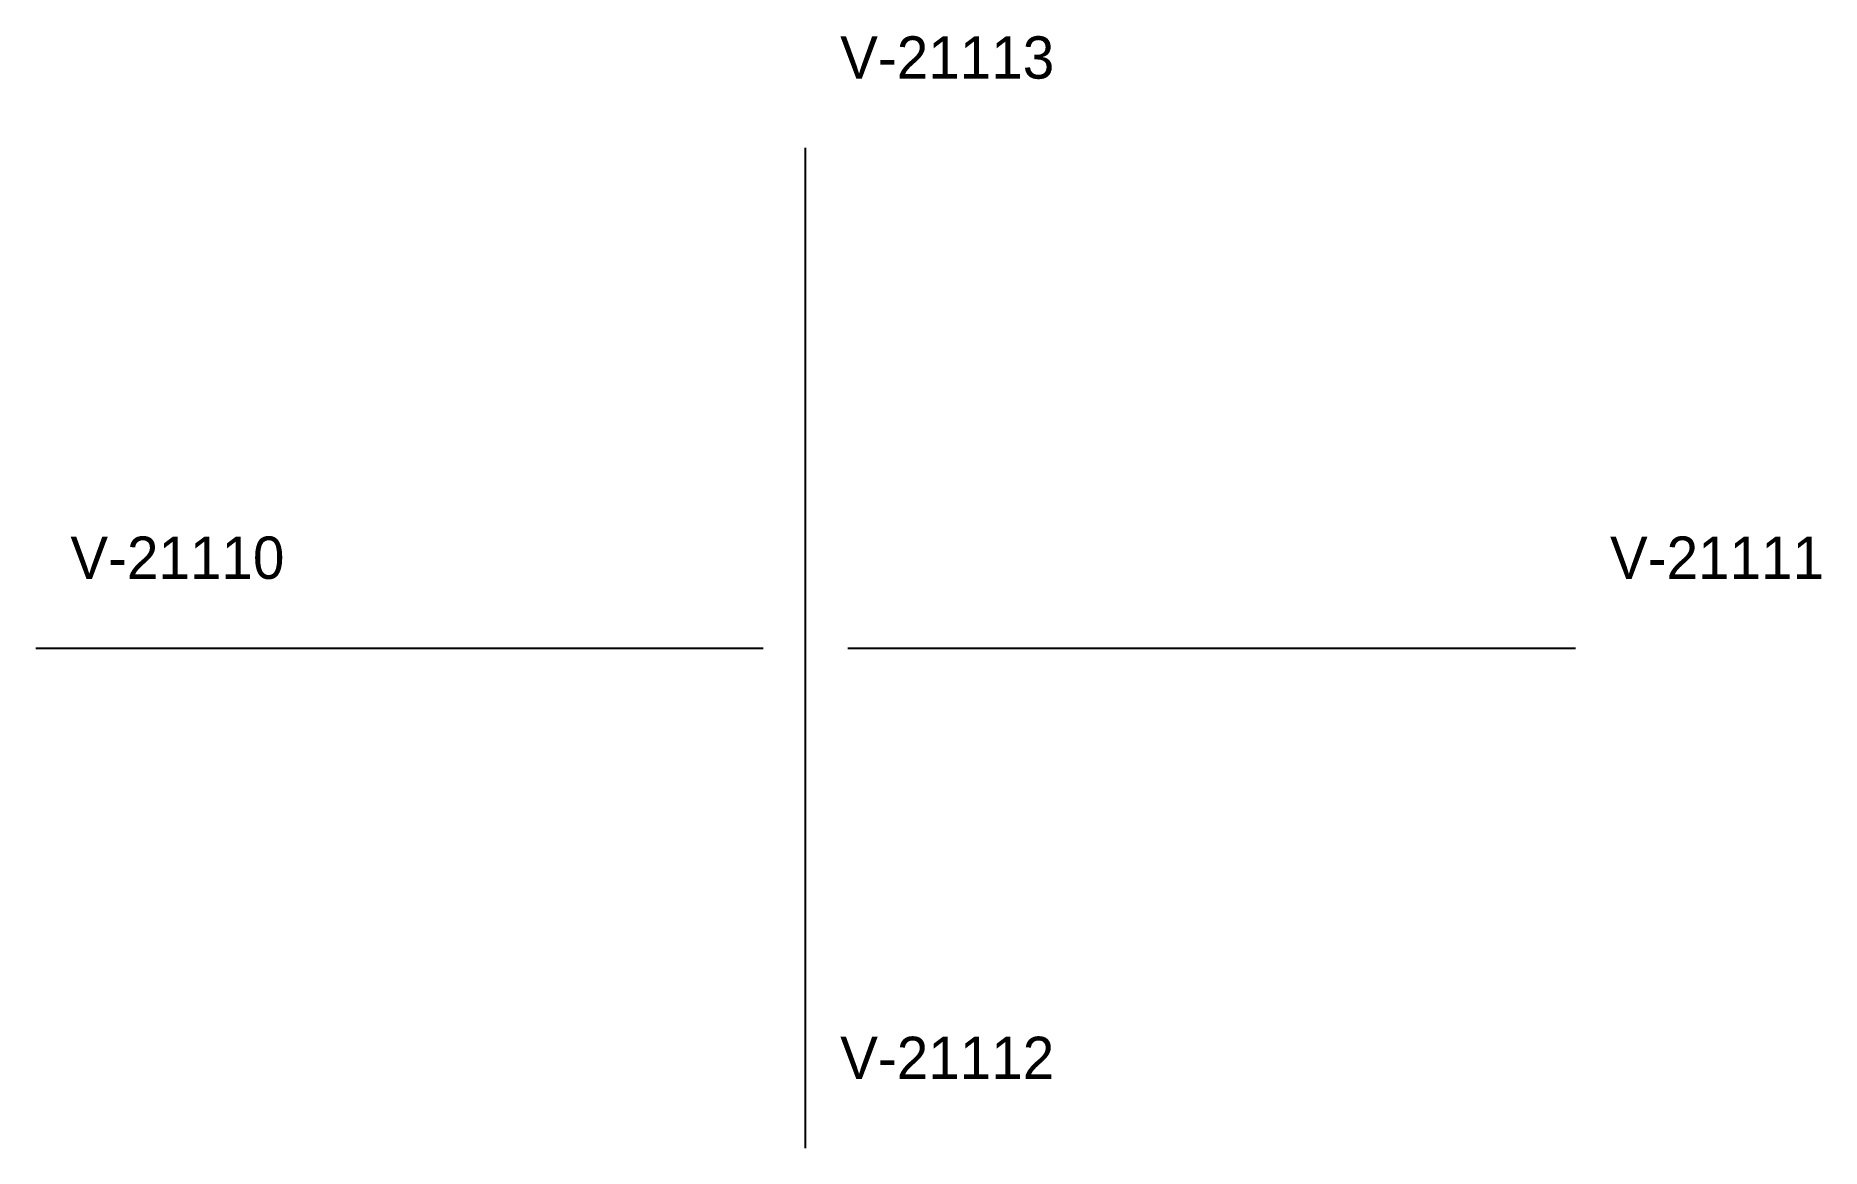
# Model space of a CAD drawing. Header units: metres. Extents: x 100 to 564, y 70 to 359.
import ezdxf

# ---------------------------------------------------------------- set-up
doc = ezdxf.new("R2010")
doc.units = ezdxf.units.M

msp = doc.modelspace()

# ---------------------------------------------------------------- linework, layer by layer
for p, q in [((300, 70), (300, 330)), ((100, 200), (289, 200)), ((311, 200), (500, 200))]:
    msp.add_line(p, q)

# ---------------------------------------------------------------- texts
for s, p in [('V-21113', (309, 348)), ('V-21110', (109, 218)), ('V-21111', (509, 218)), ('V-21112', (309, 88))]:
    msp.add_text(s, height=11).set_placement(p)

doc.saveas('drawing.dxf')
